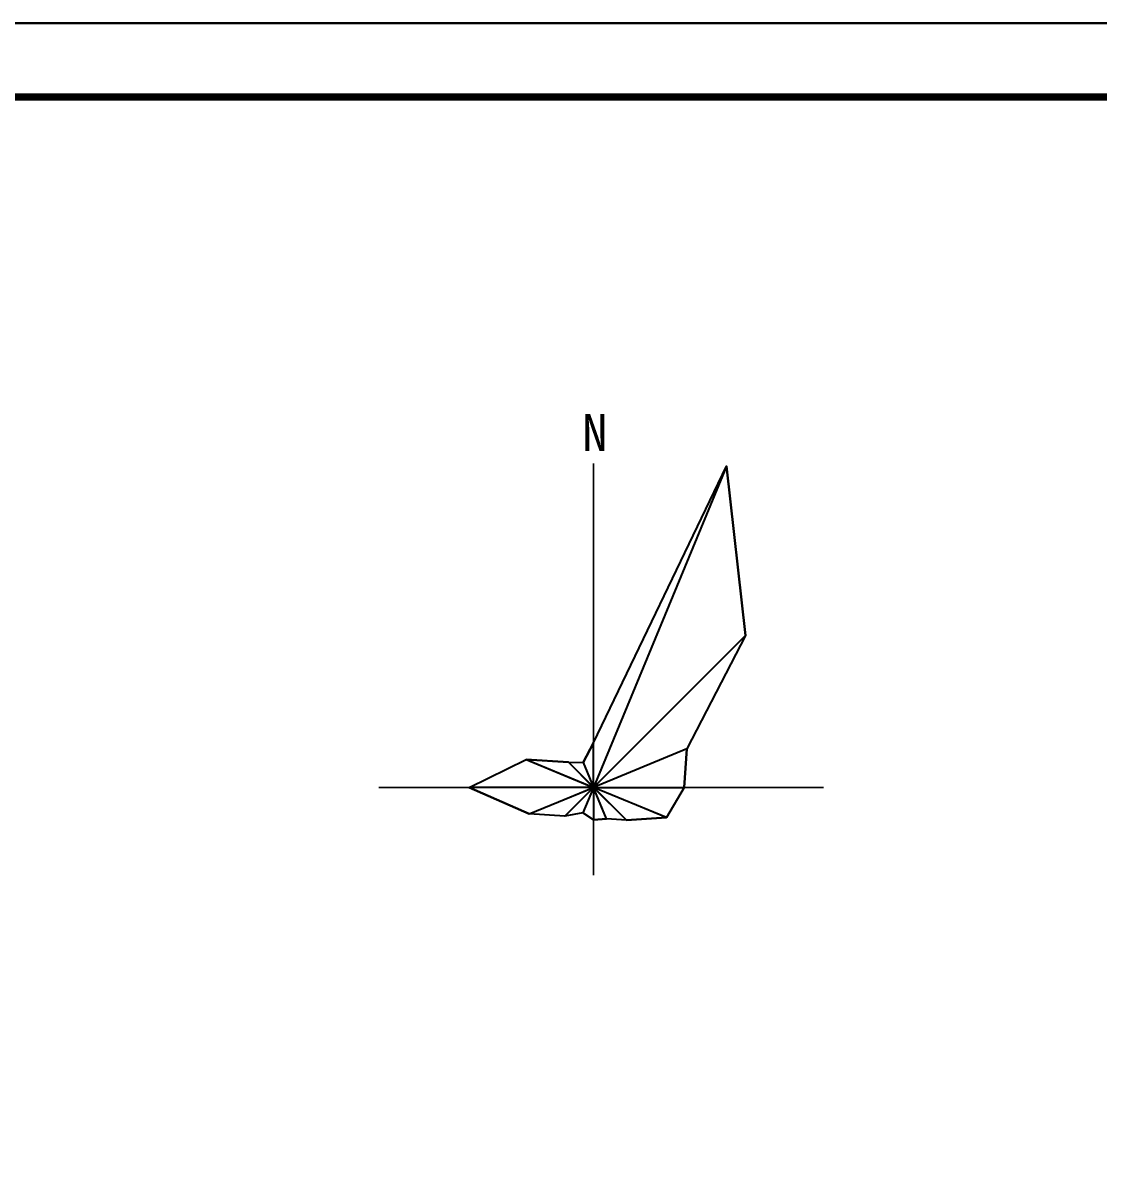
# Model space of a CAD drawing. Extents: x 0 to 2972856, y -1269770 to 0.
# Drawn here: x 2784302 to 2806149, y -871384 to -847999 of the extents above; entities that cross this region are included whole.
import ezdxf
from ezdxf.enums import TextEntityAlignment as Align

# ---------------------------------------------------------------- set-up
doc = ezdxf.new("R2010")
doc.units = 0
doc.header["$LTSCALE"] = 1000
doc.linetypes.add('接地线', pattern=[1.35002, 0.5, -1e-05, 1e-05, 0.5, -0.125, 0.1, -0.125])
for name, color, linetype in [('BTTK', 7, 'Continuous'), ('PUB_TITLE', 7, 'Continuous'), ('图框', 7, 'Continuous'), ('电-线路-接地网', 6, '接地线')]:
    doc.layers.add(name, color=color, linetype=linetype)
doc.layers.add('yichutu', color=7, linetype='Continuous', true_color=0xffffff, plot=False)
doc.styles.add('HZ(TK)', font='geniso.shx', dxfattribs={"width": 0.9, "bigfont": 'hztxt.shx'})
doc.styles.add('黑体', font='')
doc.styles.get('黑体').set_extended_font_data('SimHei')

# ---------------------------------------------------------------- blocks, each defined once
blk = doc.blocks.new('vhtemplate_2020年新竖式图框_A0')
at = {"layer": 'PUB_TITLE', "color": 7}
blk.add_lwpolyline([(0, 0), (1189, 0), (1189, 841), (0, 841)], close=True, dxfattribs=at)
at = {"layer": 'PUB_TITLE', "const_width": 1}
blk.add_lwpolyline([(25, 10), (1179, 10), (1179, 831), (25, 831)], close=True, dxfattribs=at)
at = {"layer": 'BTTK', "color": 4, "style": 'HZ(TK)', "width": 0.9}
for tag, p in [('合作单位', (1144, 743.5)), ('建设单位', (1144, 209.5)), ('工程名称', (1144, 176.5)), ('子项名称', (1154, 160)), ('图纸名称', (1144, 141))]:
    blk.add_attdef(tag, text='', height=3.5, dxfattribs=at).set_placement(p, align=Align.MIDDLE_CENTER)
for tag, p in [('注册证书号', (1156.5, 309.01)), ('注册印章号', (1156.5, 301.01)), ('设计号', (1154, 193)), ('图别', (1137.75, 34)), ('图号', (1170.25, 34)), ('版本号', (1137.75, 26)), ('日期', (1170.25, 26))]:
    blk.add_attdef(tag, text='', height=3.5, dxfattribs=at).set_placement(p, align=Align.MIDDLE)
blk = doc.blocks.new('yct-1189-841-178350-126150-150-0.0')
at = {"layer": 'yichutu', "color": 7, "linetype": 'ByBlock', "true_color": 0xffffff}
blk.add_lwpolyline([(0, 0), (0, 126150), (178350, 126150), (178350, 0)], close=True, dxfattribs=at)
blk = doc.blocks.new('dddd')
at = {"layer": '图框', "color": 7}
for p, q in [((925248, 976528), (966971, 1003777)), ((925248, 976528), (966971, 1003777)), ((966971, 1003777), (955366, 978676)), ((966971, 1003777), (955366, 978676)), ((910333, 972042), (904202, 980805)), ((904202, 980805), (914469, 979905)), ((904202, 980805), (914469, 979905)), ((910333, 972042), (904202, 980805)), ((914469, 979905), (920123, 975948)), ((914469, 979905), (920123, 975948)), ((955366, 978676), (937690, 967871)), ((955366, 978676), (937690, 967871)), ((920123, 975948), (922163, 974664)), ((920123, 975948), (922163, 974664)), ((922163, 974664), (925248, 976528)), ((922163, 974664), (925248, 976528)), ((915094, 968761), (910333, 972042)), ((915094, 968761), (910333, 972042)), ((917883, 967676), (915094, 968761)), ((917883, 967676), (915094, 968761)), ((917883, 967676), (915094, 968761)), ((917883, 967676), (915094, 968761)), ((918771, 965820), (917883, 967676)), ((918771, 965820), (917883, 967676)), ((937690, 967871), (934111, 962714)), ((937690, 967871), (934111, 962714)), ((920667, 964846), (918771, 965820)), ((920667, 964846), (918771, 965820)), ((920667, 964846), (918771, 965820)), ((920667, 964846), (918771, 965820)), ((923314, 962990), (920667, 964846)), ((923314, 962990), (920667, 964846)), ((929112, 959994), (923314, 962990)), ((929112, 959994), (923314, 962990)), ((934111, 962714), (929112, 959994)), ((934111, 962714), (929112, 959994))]:
    blk.add_line(p, q, dxfattribs=at)
at = {"layer": '图框', "color": 7, "const_width": 269}
for points in [[(914119, 958129), (948732, 1015353)], [(914119, 958129), (948732, 1015353)], [(917883, 967676), (966971, 1003777)], [(917883, 967676), (966971, 1003777)], [(891635, 988405), (953474, 951002)], [(891635, 988405), (953474, 951002)], [(929112, 959994), (914469, 979905)], [(929112, 959994), (914469, 979905)], [(915094, 968761), (955366, 978676)], [(915094, 968761), (955366, 978676)], [(923314, 962990), (920123, 975948)], [(923314, 962990), (920123, 975948)], [(920667, 964846), (922163, 974664)], [(920667, 964846), (922163, 974664)], [(910333, 972042), (937690, 967871)], [(910333, 972042), (937690, 967871)]]:
    blk.add_lwpolyline(points, dxfattribs=at)
at = {"layer": '图框'}
for points in [[(955366, 978676), (966971, 1003777), (921504, 970339), (955366, 978676)], [(955366, 978676), (966971, 1003777), (921504, 970339), (955366, 978676)], [(921504, 970339), (904202, 980805), (910333, 972042), (921504, 970339)], [(921504, 970339), (904202, 980805), (910333, 972042), (921504, 970339)], [(920123, 975948), (914469, 979905), (921504, 970339), (920123, 975948)], [(920123, 975948), (914469, 979905), (921504, 970339), (920123, 975948)], [(925248, 976528), (922163, 974664), (921504, 970339), (925248, 976528)], [(925248, 976528), (922163, 974664), (921504, 970339), (925248, 976528)], [(937690, 967871), (921504, 970339), (934111, 962714), (937690, 967871)], [(921504, 970339), (923314, 962990), (929112, 959994), (921504, 970339)], [(937690, 967871), (921504, 970339), (934111, 962714), (937690, 967871)], [(921504, 970339), (923314, 962990), (929112, 959994), (921504, 970339)]]:
    blk.add_lwpolyline(points, close=True, dxfattribs=at)
for points in [[(921504, 970339), (917883, 967676), (917883, 967676), (915094, 968761), (915094, 968761), (921504, 970339)], [(921504, 970339), (917883, 967676), (917883, 967676), (915094, 968761), (915094, 968761), (921504, 970339)], [(921504, 970339), (918771, 965820), (918771, 965820), (920667, 964846), (920667, 964846), (921504, 970339)], [(921504, 970339), (918771, 965820), (918771, 965820), (920667, 964846), (920667, 964846), (921504, 970339)]]:
    blk.add_lwpolyline(points, dxfattribs=at)
at = {"layer": '图框', "color": 7, "insert": (951315, 1023156), "char_height": 5984.16, "width": 9277.05, "attachment_point": 1, "rotation": 328.83197, "style": '黑体'}
blk.add_mtext('{\\f@SimHei|b0|i0|c134|p2;N}', dxfattribs=at)

msp = doc.modelspace()

# ---------------------------------------------------------------- block references
at = {"xscale": 0.125, "yscale": 0.125, "zscale": 0.125, "rotation": 31.1680319589541}
msp.add_blockref('dddd', (2760100, -1026915), dxfattribs=at)
at = {"layer": 'yichutu', "linetype": 'ByBlock'}
msp.add_blockref('yct-1189-841-178350-126150-150-0.0', (2649646, -974149), dxfattribs=at)
at = {"layer": '电-线路-接地网', "linetype": 'ByBlock', "xscale": 150, "yscale": 150, "zscale": 150}
msp.add_blockref('vhtemplate_2020年新竖式图框_A0', (2649646, -974149), dxfattribs=at)

doc.saveas('drawing.dxf')
